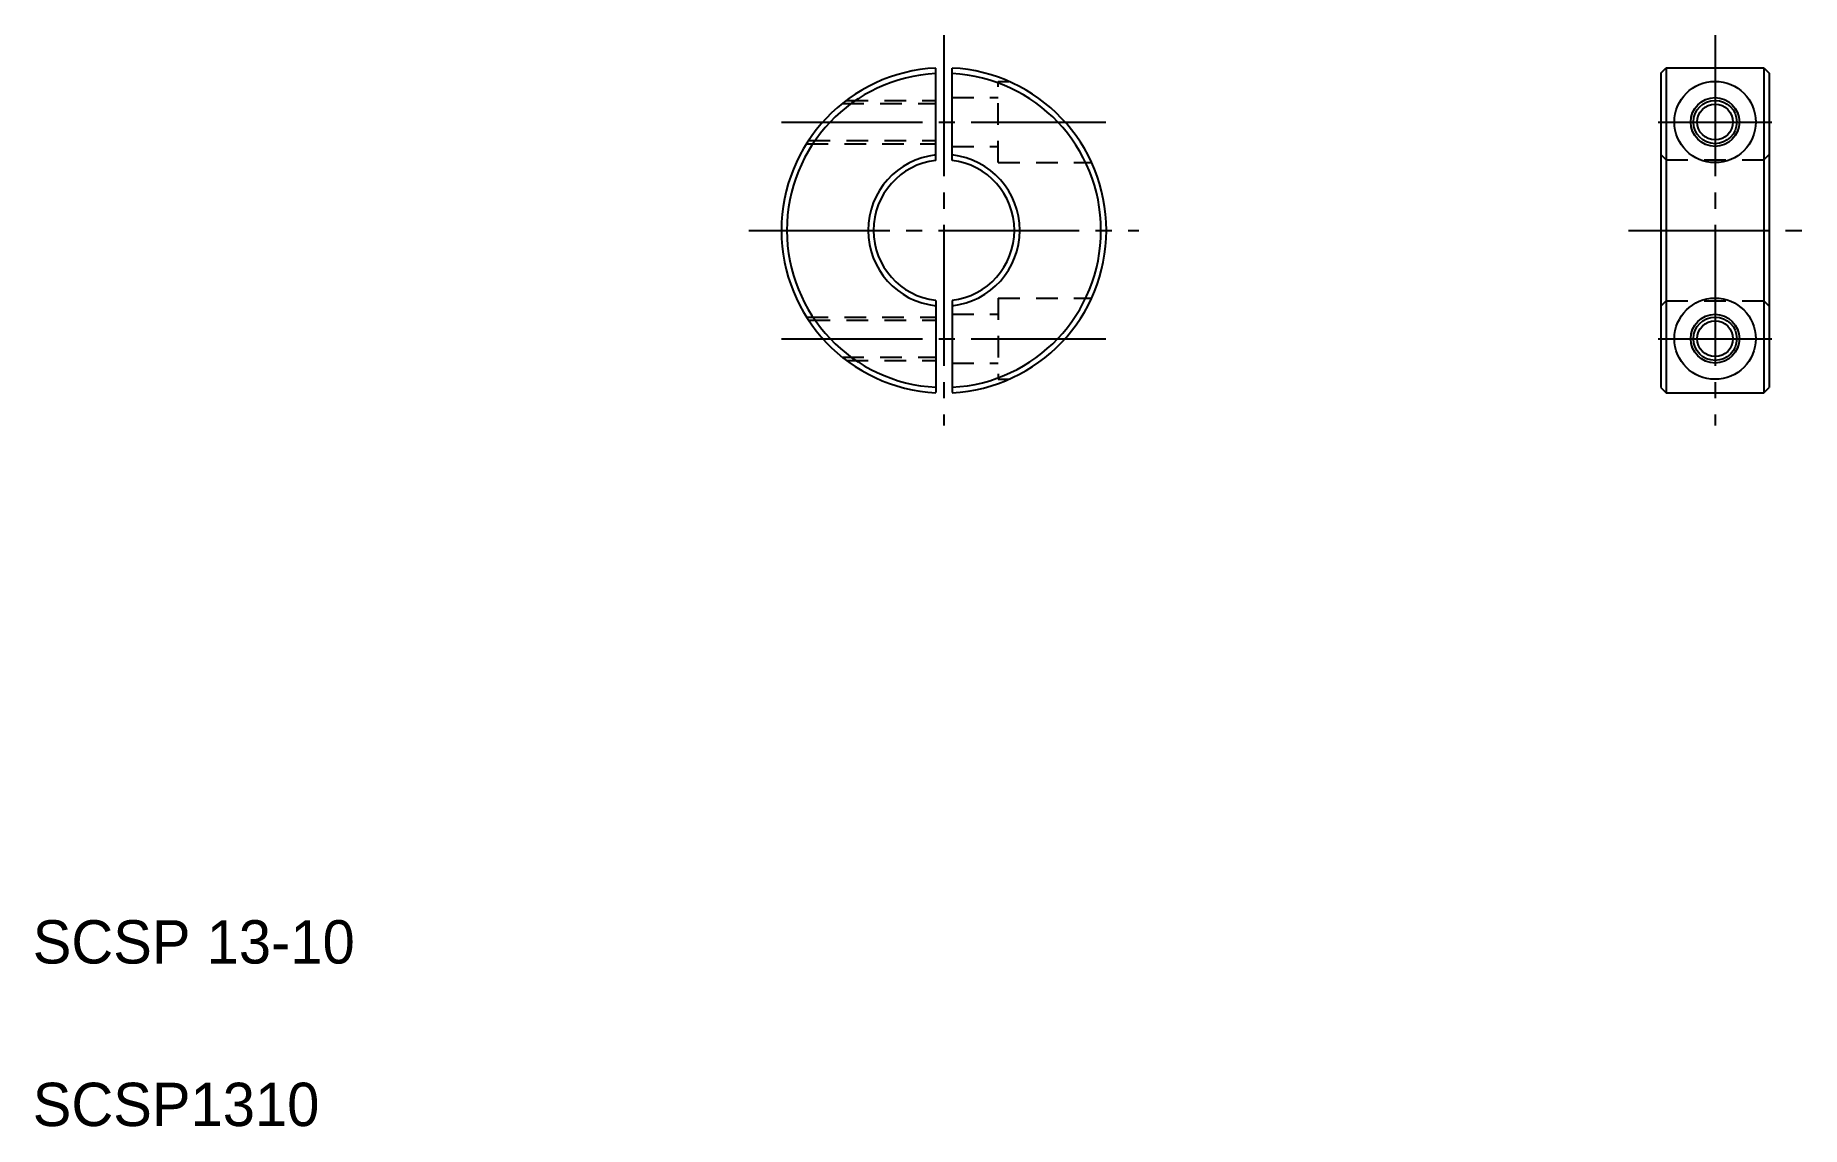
# Model space of a CAD drawing. Extents: x 48 to 211, y 58 to 159.
import ezdxf

# ---------------------------------------------------------------- set-up
doc = ezdxf.new("R2010")
doc.units = 0
doc.linetypes.add('CENTER', pattern=[17.5, 13, -1.5, 1.5, -1.5])
doc.linetypes.add('DASHED', pattern=[3.5, 2, -1.5])
doc.layers.get('0').update_dxf_attribs({"linetype": 'CONTINUOUS'})
doc.layers.add('CENTER', color=1, linetype='CENTER')

msp = doc.modelspace()

# ---------------------------------------------------------------- linework, layer by layer
at = {"color": 7, "linetype": 'CONTINUOUS'}
for p, q in [((130.9, 147.03), (130.9, 155.55)), ((132.4, 147.03), (132.4, 155.55)), ((197.84, 155.07), (198.34, 155.57)), ((197.84, 155.07), (197.84, 126.07)), ((198.34, 155.57), (198.34, 125.57)), ((198.34, 155.57), (207.34, 155.57)), ((207.34, 155.57), (207.34, 125.57)), ((207.34, 155.57), (207.84, 155.07)), ((207.84, 155.07), (207.84, 126.07)), ((130.9, 134.11), (130.9, 125.59)), ((132.4, 134.11), (132.4, 125.59)), ((197.84, 126.07), (198.34, 125.57)), ((198.34, 125.57), (207.34, 125.57)), ((207.34, 125.57), (207.84, 126.07))]:
    msp.add_line(p, q, dxfattribs=at)
at = {"color": 3, "linetype": 'DASHED'}
for p, q in [((136.65, 146.82), (136.65, 154.32)), ((136.65, 154.32), (137.64, 154.32)), ((122.26, 152.27), (130.9, 152.27)), ((122.65, 152.57), (130.9, 152.57)), ((132.4, 152.82), (136.65, 152.82)), ((118.96, 148.57), (130.9, 148.57)), ((119.15, 148.87), (130.9, 148.87)), ((132.4, 148.32), (136.65, 148.32)), ((136.65, 146.82), (145.28, 146.82)), ((197.84, 147.57), (198.34, 147.07)), ((198.34, 147.07), (207.34, 147.07)), ((207.84, 147.57), (207.34, 147.07)), ((136.65, 134.32), (136.65, 126.82)), ((136.65, 134.32), (145.28, 134.32)), ((197.84, 133.57), (198.34, 134.07)), ((198.34, 134.07), (207.34, 134.07)), ((207.84, 133.57), (207.34, 134.07)), ((118.96, 132.57), (130.9, 132.57)), ((119.15, 132.27), (130.9, 132.27)), ((132.4, 132.82), (136.65, 132.82)), ((122.26, 128.87), (130.9, 128.87)), ((122.65, 128.57), (130.9, 128.57)), ((132.4, 128.32), (136.65, 128.32)), ((136.65, 126.82), (137.64, 126.82))]:
    msp.add_line(p, q, dxfattribs=at)
for p, q in [((207.84, 147.82), (207.84, 147.82)), ((207.84, 140.57), (207.84, 140.57))]:
    msp.add_line(p, q)
for centre in [(202.84, 150.57), (202.84, 130.57)]:
    msp.add_circle(centre, 3.75)
at = {"color": 7, "linetype": 'CONTINUOUS'}
for centre, radius in [((202.84, 150.57), 2.25), ((202.84, 150.57), 1.65), ((202.84, 130.57), 2.25), ((202.84, 130.57), 1.65)]:
    msp.add_circle(centre, radius, dxfattribs=at)
at = {"color": 3, "linetype": 'CONTINUOUS'}
for centre in [(202.84, 150.57), (202.84, 130.57)]:
    msp.add_circle(centre, 2, dxfattribs=at)
at = {"color": 7, "linetype": 'CONTINUOUS'}
for radius, start, end in [(15, 92.866, 267.134), (14.5, 92.9649, 267.0351), (15, 272.866, 87.134), (14.5, 272.9649, 87.0351), (7, 96.1506, 263.8494), (6.5, 96.6258, 263.3742), (7, 276.1506, 83.8494), (6.5, 276.6258, 83.3742)]:
    msp.add_arc((131.65, 140.57), radius, start, end, dxfattribs=at)
at = {"layer": 'CENTER', "color": 1, "linetype": 'CENTER'}
for p, q in [((131.65, 158.57), (131.65, 122.57)), ((202.84, 158.57), (202.84, 122.57)), ((116.67, 150.57), (146.61, 150.57)), ((197.59, 150.57), (208.09, 150.57)), ((113.65, 140.57), (149.65, 140.57)), ((194.84, 140.57), (210.84, 140.57)), ((116.67, 130.57), (146.61, 130.57)), ((197.59, 130.57), (208.09, 130.57))]:
    msp.add_line(p, q, dxfattribs=at)

# ---------------------------------------------------------------- texts
for s, p in [('SCSP 13-10', (47.53, 72.9)), ('SCSP1310', (47.53, 57.9))]:
    msp.add_text(s, height=4).set_placement(p)

doc.saveas('drawing.dxf')
